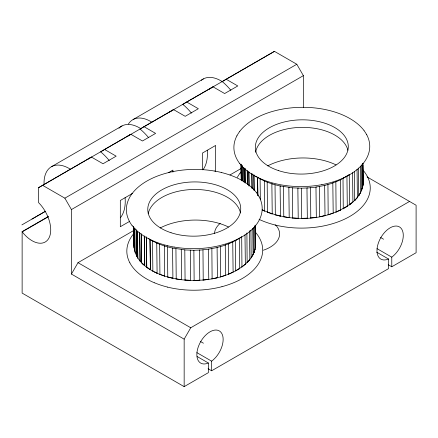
<?xml version="1.0" encoding="UTF-8"?>
<svg xmlns="http://www.w3.org/2000/svg" width="438" height="438" viewBox="0 0 438 438"><rect width="100%" height="100%" fill="white"/><g stroke="black" fill="none" stroke-linecap="round" stroke-linejoin="round"><path stroke-width="0.66" d="M133.765 244.103C134.263 267.454 161.781 277.418 182.088 279.794C203.402 281.869 226.736 278.771 243.999 265.253M255.414 225.313L255.611 245.723L255.042 249.414L254.308 251.357M362.971 163.215L363.173 183.621L362.604 187.316L361.585 190.185M255.409 246.085L255.376 247.596M363.113 182.159L362.938 185.493M244.36 264.974L247.306 262.335C250.284 259.406 252.89 255.737 254.199 251.702M264.514 210.979L262.154 209.797C291.27 223.166 330.082 221.929 354.868 200.232L357.194 197.773L359.237 194.718M359.434 194.384L361.147 191.516L362.472 187.459M251.078 257.927L251.505 257.117M358.64 195.824L359.067 195.019M254.916 249.556L253.887 252.846M241.771 267.098L245.132 264.377M349.327 205L352.694 202.274M247.508 262.247L249.644 259.729M355.07 200.144L356.592 198.288M255.507 244.683L255.65 244.393M363.069 182.586L363.212 182.29M361.449 190.749L361.262 164.995M252.929 254.752L251.456 257.424M360.49 192.654L359.018 195.321M197.116 356.505L208.351 362.993L208.351 372.672L184.157 386.639L184.157 339.149L71.432 274.068L78.002 262.68L133.59 230.591M184.157 339.149L190.733 327.766L409.525 201.442M233.109 272.212L232.742 242.006L239.652 238.102L239.367 238.305L239.734 268.51M235.48 270.991L239.493 268.587M340.671 210.114L340.304 179.909L348.763 174.954M343.036 208.893L347.055 206.484M242.384 266.682L242.581 266.403M349.94 204.584L350.143 204.3M254.763 249.978L254.976 249.698M363.201 182.005L362.883 165.153M362.325 187.875L362.538 187.601M247.634 261.951L247.01 262.712M355.196 199.848L354.566 200.609M228.275 274.303L232.852 272.266M335.837 212.206L340.414 210.169M357.074 197.762L356.85 198.003L357.194 197.773M255.37 247.393L255.168 225.187M362.932 185.296L362.735 163.757M252.671 255.151L252.956 254.9M360.233 193.054L360.518 192.797M348.96 174.8L349.261 174.603L349.519 204.831M208.094 368.725L211.642 370.772L211.642 361.164L213.027 360.031A18.593 10.736 -60 0 0 223.139 339.861L223.079 337.912A18.593 10.736 -60 0 0 209.807 331.933A18.593 10.736 -60 0 0 196.881 353.471A18.593 10.736 -60 0 0 207.902 363.206L208.351 362.993M388.227 264.727L391.775 266.775L391.775 257.161L393.165 256.027A18.593 10.736 -60 0 0 403.272 235.863L403.212 233.914A18.593 10.736 -60 0 0 389.94 227.935A18.593 10.736 -60 0 0 377.019 249.474A18.593 10.736 -60 0 0 388.035 259.203L388.49 258.995L388.49 268.669L211.642 370.772M241.207 237.057L241.699 236.701L241.957 266.934M220.325 276.958L225.362 275.338M327.881 214.855L332.918 213.235M148.646 238.628C155.857 243.232 163.965 246.266 172.342 248.001L185.279 249.956L193.875 250.279L201.19 249.994L207.93 249.271L216.635 247.629L222.849 245.915L229.03 243.566L228.455 243.835M255.699 176.207C263.041 180.987 271.33 184.124 279.898 185.904L292.841 187.858L301.437 188.176L308.752 187.897L315.491 187.168L324.197 185.531L330.411 183.812L336.592 181.469L336.017 181.732M239.882 237.96L240.561 237.516M253.936 252.649L253.711 227.765M249.288 260.106L249.633 259.876M235.584 240.478L236.892 239.685M343.146 178.381L344.449 177.582M47.994 216.701L22.13 231.631L22.497 232.222A26.499 15.297 60 0 0 48.727 238.431A26.499 15.297 60 0 0 39.289 203.341L38.566 202.63L38.566 187.672L91.394 157.05L103.018 163.763L116.169 156.169L104.54 149.457L100.598 151.86L102.103 153.076A44.161 25.497 60 0 1 109.243 160.538M87.447 159.448L91.394 157.05M126.894 136.672L130.836 134.274L142.465 140.987L155.61 133.393L143.987 126.681L140.04 129.084L141.551 130.3A44.161 25.497 60 0 1 148.685 137.767M169.626 112.002L173.568 109.604L185.197 116.316L198.343 108.723L186.719 102.01L182.772 104.414L184.283 105.629A44.161 25.497 60 0 1 191.417 113.092M209.068 89.232L213.016 86.828L224.639 93.54L237.79 85.952L226.167 79.24L222.219 81.638L223.725 82.853A44.161 25.497 60 0 1 230.864 90.321M303.375 107.562L303.375 75.648L296.8 64.26L274.451 51.361L38.566 187.672M211.795 278.897L217.182 277.725M319.357 216.794L324.744 215.627M238.206 238.907L239.126 238.381M345.768 176.81L346.682 176.284M51.755 166.549L122.06 125.914M133.179 119.486L203.484 78.856M104.54 149.457L130.836 134.274M143.987 126.681L173.568 109.604M186.719 102.01L213.016 86.828M226.167 79.24L274.451 51.361M42.508 185.269L64.857 198.173L296.8 64.26M21.9 224.897L45.552 211.226L31.99 219.049M22.223 231.85L48.678 216.575M71.432 274.068L71.432 209.561L303.375 75.648M132.32 193.541L120.313 200.473L120.313 226.725L129.462 221.447M168.334 172.753L172.906 170.108L172.906 172.129M229.977 174.943L241.212 168.455M391.775 266.775L416.1 252.731L416.1 205.241L367.033 176.908M340.633 179.728L336.264 181.704M233.076 241.831L228.702 243.802M347.208 175.999L346.929 176.207L347.296 206.407M358.733 195.633L358.492 168.072M352.245 202.613L352.645 202.416M251.177 257.73L250.93 230.169M244.689 264.716L245.088 264.519M310.449 217.976L316.061 217.286M202.893 280.074L208.499 279.384M333.192 182.854L332.82 183.002L333.192 213.207M225.636 244.951L225.258 245.099L225.63 275.305M346.157 176.58L346.6 176.421M238.595 238.683L239.038 238.518M354.714 200.429L354.462 171.532M346.529 206.785L346.973 206.621M247.152 262.526L246.895 232.961M238.967 268.883L239.411 268.724M301.36 218.365L307.071 218.173M193.799 280.468L199.514 280.271M325.051 185.301L324.646 185.416L325.018 215.622M217.494 247.399L217.089 247.514L217.456 277.719M339.817 210.415L340.299 210.295M232.255 272.518L232.737 272.398M292.288 217.965L297.977 218.272M184.726 280.063L190.415 280.369M316.395 187.021L315.968 187.097L316.335 217.303M208.833 249.118L208.406 249.2L208.773 279.4M343.266 208.745L343.014 178.523M332.267 213.432L332.77 213.355M235.704 270.843L235.452 240.621M224.71 275.535L225.214 275.453M283.441 216.777L288.976 217.576M175.879 278.88L181.414 279.674M307.416 187.968L306.967 188.011L307.339 218.212M199.854 250.071L199.41 250.109L199.777 280.309M336.099 212.074L335.853 181.863M324.049 215.764L324.563 215.731M228.537 274.172L228.291 243.966M216.487 277.867L217.007 277.834M275.015 214.834L280.271 216.104M167.453 276.936L172.709 278.207M298.305 188.126L297.856 188.132L298.229 218.332M190.749 250.229L190.3 250.229L190.667 280.43M315.344 217.363L315.858 217.374M207.782 279.46L208.302 279.471M328.177 214.751L327.931 184.551M220.615 276.854L220.369 246.654M267.191 212.173L272.053 213.892M159.635 274.276L164.496 275.989M289.283 187.497L288.839 187.459L289.206 217.659M181.721 249.594L181.277 249.556L181.644 279.756M306.343 218.184L306.852 218.244M198.781 280.287L199.29 280.342M319.674 216.717L319.422 186.528M212.112 278.814L211.861 248.625M280.539 186.079L280.106 186.008L280.479 216.208M172.977 248.182L172.55 248.105L172.917 278.305M310.783 217.921L310.526 187.743M297.254 218.217L297.741 218.321M203.221 280.024L202.969 249.846M189.692 280.32L190.18 280.419M153.158 271.204L152.594 270.958M272.266 183.922L271.867 183.807L272.233 214.012M164.71 246.019L164.305 245.904L164.677 276.11M301.7 218.348L301.437 188.176M288.275 217.462L288.73 217.604M194.138 280.446L193.875 250.279M180.713 279.564L181.168 279.707M264.661 181.058L264.295 180.91L264.661 211.116M157.1 243.161L156.733 243.013L157.1 273.213M279.608 215.934L280.019 216.115M172.046 278.031L172.457 278.212M292.633 217.976L292.36 187.814M185.071 280.074L184.798 249.917M156.957 273.082L154.592 271.894L154.959 272.212M257.883 177.565L257.451 177.242M150.327 239.663L149.889 239.34M380.6 237.506L383.557 239.214M376.992 248.625L391.775 257.161M376.664 252.168L388.49 258.995M78.002 262.68L190.733 327.766M200.467 341.503L203.424 343.211M196.859 352.628L211.642 361.164M184.157 386.639L22.13 293.093L22.13 231.631M271.445 213.662L271.806 213.875M163.883 275.759L164.245 275.973M283.775 216.821L283.49 186.665M176.213 278.918L175.928 248.768M148.23 268.166L147.168 267.465L150.256 269.54M263.972 210.7L264.273 210.946M156.415 272.803L156.716 273.044M275.332 214.905L275.031 184.759M167.77 277.002L167.475 246.857M146.5 267.06L146.757 267.273L146.385 237.067M144.556 265.455L142.032 263.129L143.095 264.278M267.492 212.271L267.175 182.131M159.93 274.369L159.618 244.229M141.479 262.663L141.677 262.899L141.326 234.04M64.857 198.173L71.432 209.561M152.867 271.078L152.534 240.944M137.647 257.878L137.784 258.124L137.455 231.28M254.243 175.195L253.947 174.97L254.133 190.404M255.644 244.108L255.551 242.471M362.938 184.655L363.047 184.951M255.381 246.753L255.485 247.048M363.014 179.985L362.856 179.35L363.069 180.182M361.668 189.917L361.695 190.218M254.106 252.014L254.133 252.321M257.927 195.556L257.56 177.385L257.779 195.507M253.859 174.861L254.084 190.316M251.927 173.339L252.135 188.8M248.828 171.827L249.025 185.942M244.984 168.395L245.187 183.183M150.541 269.753L149.999 239.487L150.371 269.688M146.297 236.963L146.735 267.202M144.376 236.109L144.775 265.685M141.266 233.925L141.677 262.827M137.428 231.165L137.8 258.053M362.314 163.823L362.604 187.316M360.332 166.347L360.655 192.523M357.052 169.325L357.397 197.516M352.552 172.649L352.913 202.175M260.095 178.841L260.347 199.646M255.299 225.241L255.458 237.993M254.752 225.926L255.042 249.414M252.77 228.45L253.093 254.626M251.823 173.979L251.998 188.072M248.883 171.937L249.058 186.035M249.485 230.755L249.841 259.614M247.317 170.82L247.497 184.267M247.218 170.776L247.382 184.201M245.006 168.51L245.181 182.602M244.99 234.746L245.351 264.278M243.928 167.94L244.108 182.06M243.84 167.885L244.01 181.984M242.411 165.449L242.619 180.801M241.765 165.416L242.028 180.949M241.354 168.98L241.497 180.39M241.212 164.797L241.409 180.259M241.174 164.896L241.365 180.336M241.053 164.151L241.25 180.259M144.266 236.077L144.628 265.609M139.76 232.917L140.133 261.157M139.656 232.874L140.001 261.064M136.366 230.043L136.7 256.263M136.278 229.988L136.596 256.164M134.86 228.22L135.194 252.989M134.214 228.187L134.57 251.116M133.743 227.048L133.809 232.419M133.65 226.895L133.918 247.738M133.502 226.922L133.732 245.718M241.146 167.595L241.3 180.368M133.557 227.004L133.776 245.833M215.638 171.691L215.638 145.438L202.493 153.032L202.493 169.856M125.098 197.648A44.161 25.497 60 0 1 120.357 217.817M207.278 150.201A44.161 25.497 60 0 1 203.243 169.435M275.65 224.995A32.543 18.785 0 0 1 263.326 250.229M214.527 233.344A32.543 18.785 0 0 1 220.237 223.32M221.995 286.655A67.906 39.617 -0.7 0 0 257.046 265.888A67.72 39.508 -0.7 0 0 259.69 261.705A67.906 39.617 -0.7 0 0 259.657 238.338A67.72 39.508 -0.7 0 0 257.002 234.193A67.906 39.617 -0.7 0 0 255.184 231.981M167.677 287.114A67.906 39.617 -0.7 0 1 154.504 282.795M221.973 286.671A67.72 39.508 -0.7 0 1 214.834 288.281A67.906 39.617 -0.7 0 1 174.784 288.62A67.72 39.508 -0.7 0 1 167.639 287.136M154.455 282.811A67.906 39.617 -0.7 0 1 132.517 266.966A67.72 39.508 -0.7 0 1 129.851 262.811M129.862 262.822A67.906 39.617 -0.7 0 1 129.834 239.46A67.72 39.508 -0.7 0 1 132.468 235.255A67.906 39.617 -0.7 0 1 133.53 233.914M160.144 227.984A52.297 30.512 -0.7 0 1 228.477 226.983M259.148 196.81A67.906 39.617 -0.7 0 1 259.181 220.172A67.72 39.508 -0.7 0 1 256.537 224.365A67.906 39.617 -0.7 0 1 221.491 245.127A67.72 39.508 -0.7 0 1 214.324 246.753A67.906 39.617 -0.7 0 1 174.308 247.07M167.168 245.587A67.906 39.617 -0.7 0 1 132.068 225.422M129.413 221.283A67.906 39.617 -0.7 0 1 129.38 197.916A67.72 39.508 -0.7 0 1 131.958 193.727M132.024 193.727A67.906 39.617 -0.7 0 1 167.07 172.966A67.72 39.508 -0.7 0 1 174.171 171.34A67.906 39.617 -0.7 0 1 214.253 171.017M221.387 172.501A67.906 39.617 -0.7 0 1 256.493 192.665M148.181 213.771A46.488 27.123 -0.7 0 1 194.302 189.473A46.488 27.123 -0.7 0 1 240.495 212.983M214.22 170.995A67.72 39.508 -0.7 0 1 221.365 172.484M132.002 225.428A67.72 39.508 -0.7 0 1 129.347 221.283M174.275 247.092A67.72 39.508 -0.7 0 1 167.13 245.608M256.493 192.753A67.72 39.508 -0.7 0 1 259.154 196.897M275.239 225.017A67.906 39.617 -0.7 0 1 259.072 219.35M240.09 173.158A67.906 39.617 -0.7 0 1 241.146 171.805M362.746 169.878A67.906 39.617 -0.7 0 1 364.564 172.096A67.72 39.508 -0.7 0 1 367.219 176.235A67.906 39.617 -0.7 0 1 367.252 199.602A67.72 39.508 -0.7 0 1 364.608 203.796A67.906 39.617 -0.7 0 1 329.557 224.552A67.72 39.508 -0.7 0 1 322.395 226.178A67.906 39.617 -0.7 0 1 282.379 226.501A67.72 39.508 -0.7 0 1 275.201 225.039M267.7 165.882A52.297 30.512 -0.7 0 1 336.039 164.88M237.38 177.346A67.72 39.508 -0.7 0 1 240.024 173.152M321.903 184.644A67.928 39.634 -0.7 0 1 281.842 184.984A67.72 39.508 -0.7 0 1 274.692 183.506A67.928 39.634 -0.7 0 1 239.586 163.33M236.898 135.813A67.928 39.634 -0.7 0 0 236.931 159.186A67.72 39.508 -0.7 0 0 239.564 163.33M239.542 131.624A67.928 39.634 -0.7 0 1 274.604 110.852A67.72 39.508 -0.7 0 1 281.733 109.237A67.928 39.634 -0.7 0 1 321.799 108.903A67.72 39.508 -0.7 0 1 328.927 110.381A67.928 39.634 -0.7 0 1 364.055 130.562M255.622 152.32A46.488 27.123 -0.7 0 1 300.753 127.392A46.488 27.123 -0.7 0 1 347.909 150.239M236.876 135.906A67.72 39.508 -0.7 0 1 239.52 131.718M321.886 184.65A67.72 39.508 -0.7 0 0 329.026 183.046A67.928 39.634 -0.7 0 0 364.098 162.268A67.72 39.508 -0.7 0 0 366.743 158.074A67.906 39.617 -0.7 0 0 366.71 134.707M364.055 130.655A67.72 39.508 -0.7 0 1 366.71 134.8M128.427 123.998A35.587 20.559 60 0 1 151.915 122.218M201.349 80.313A35.587 20.559 60 0 1 222.219 81.588M44.063 184.617A35.587 20.559 60 0 1 70.496 169.282M118.966 128.279A35.587 20.559 60 0 1 140.795 128.646M171.039 232.731A46.488 27.123 -0.7 0 0 240.73 208.647A46.488 27.123 -0.7 0 0 170.973 185.756A46.488 27.123 -0.7 0 0 171.039 232.731M278.601 170.634A46.488 27.123 -0.7 0 0 348.292 146.549A46.488 27.123 -0.7 0 0 278.535 123.658A46.488 27.123 -0.7 0 0 278.601 170.634"/></g></svg>
